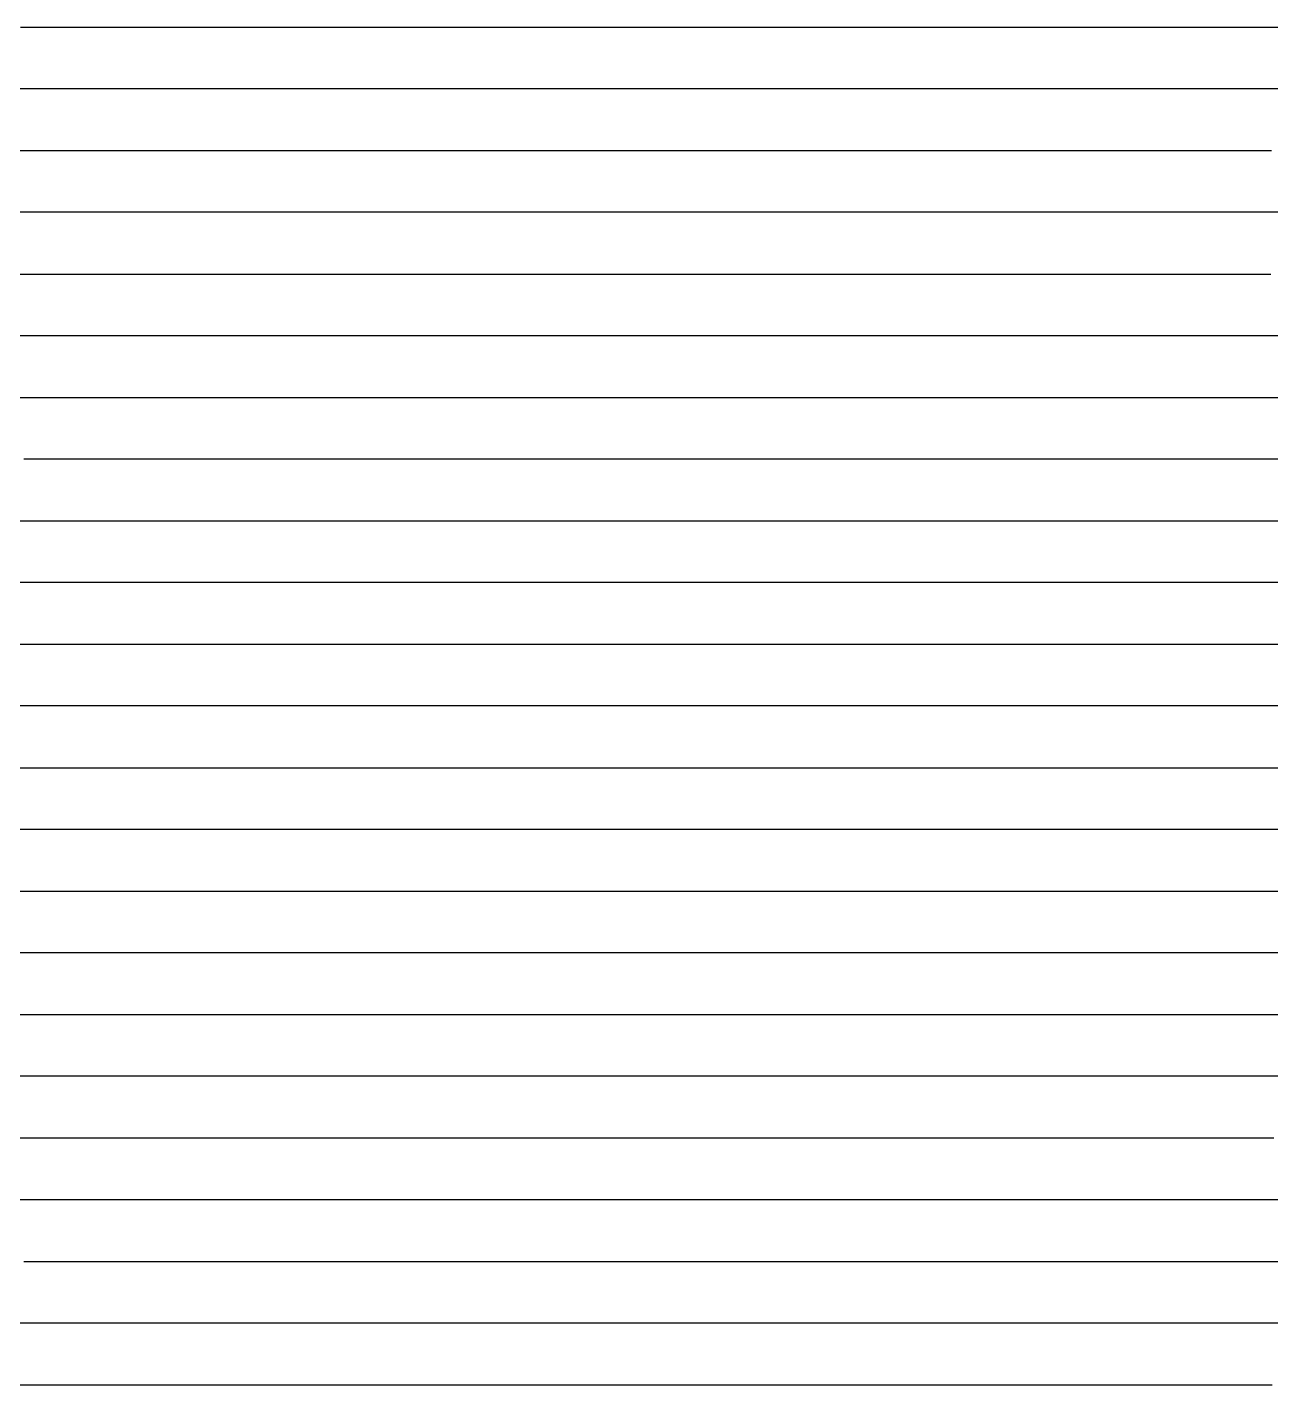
# Model space of a CAD drawing. Extents: x 20 to 170, y 60 to 234.
# Drawn here: x 38.75 to 57.5, y 126.07 to 146.54 of the extents above; entities that cross this region are included whole.
import ezdxf

# ---------------------------------------------------------------- set-up
doc = ezdxf.new("R2010")
doc.units = 0
doc.header["$LTSCALE"] = 0.000394
doc.layers.add('SPLINE', color=7, linetype='CONTINUOUS')

msp = doc.modelspace()

# ---------------------------------------------------------------- linework, layer by layer
at = {"layer": 'SPLINE', "color": 2}
for points in [[(38.647781, 146.538559, -21.888918), (39.203209, 146.538559, -20.799221), (39.486828, 146.538559, -20.000744), (40.01152, 146.538559, -18.319309), (40.032791, 146.538559, -18.21909), (40.24548, 146.538559, -16.916473), (40.458187, 146.538559, -15.504316), (40.94743, 146.538559, -12.119447), (41.037262, 146.538559, -11.696689), (41.143604, 146.538559, -11.31473), (41.231071, 146.538559, -11.098651), (41.580833, 146.538559, -10.588251), (42.278061, 146.538559, -9.846134), (42.452972, 146.538559, -9.686495), (43.674873, 146.538559, -9.013256), (44.547005, 146.538559, -8.693857), (44.721901, 146.538559, -8.650019), (45.069336, 146.538559, -8.618698), (46.641029, 146.538559, -8.834757), (47.163383, 146.538559, -8.938077), (47.860573, 146.538559, -9.094656), (48.210381, 146.538559, -9.210516), (48.472717, 146.538559, -9.323236), (48.560173, 146.538559, -9.367075), (49.257393, 146.538559, -9.814855), (50.651855, 146.538559, -10.556952), (51.35144, 146.538559, -11.010971), (51.526352, 146.538559, -11.14249), (52.048649, 146.538559, -11.508849), (53.445454, 146.538559, -12.426306), (53.7598, 146.538559, -12.626686), (54.06707, 146.538559, -12.611046), (54.360138, 146.538559, -12.657986), (54.381393, 146.538559, -12.642325), (54.839912, 146.538559, -11.966028), (55.014824, 146.538559, -11.693568), (55.189705, 146.538559, -11.533909), (55.537144, 146.538559, -11.39611), (56.236717, 146.538559, -11.477549), (56.60778, 146.538559, -11.634068), (57.00013, 146.538559, -11.862688), (57.806068, 146.538559, -12.188327)], [(57.631187, 145.607391, -12.507686), (57.063957, 145.607391, -12.726885), (57.042675, 145.607391, -12.723764), (56.933956, 145.607391, -12.679926), (56.574696, 145.607391, -12.585986), (56.236717, 145.607391, -12.623566), (56.014561, 145.607391, -12.758184), (55.903477, 145.607391, -12.886625), (55.792385, 145.607391, -13.030624), (55.634048, 145.607391, -13.268604), (55.319714, 145.607391, -13.832202), (54.896648, 145.607391, -13.716402), (54.142704, 145.607391, -13.262364), (53.445454, 145.607391, -12.777025), (50.479298, 145.607391, -10.607052), (50.304405, 145.607391, -10.503733), (49.954624, 145.607391, -10.331492), (49.257393, 145.607391, -9.962013), (47.860573, 145.607391, -9.138516), (47.513161, 145.607391, -8.994436), (47.250809, 145.607391, -8.941257), (46.466133, 145.607391, -8.709538), (46.11636, 145.607391, -8.653158), (45.768921, 145.607391, -8.609298), (45.069336, 145.607391, -8.581179), (43.674873, 145.607391, -8.640638), (42.278061, 145.607391, -9.529936), (41.580833, 145.607391, -10.046574), (41.493408, 145.607391, -10.124833), (41.405952, 145.607391, -10.218793), (41.231071, 145.607391, -10.475573), (41.12233, 145.607391, -10.704111), (40.325844, 145.607391, -12.720625), (40.141479, 145.607391, -13.346863), (39.269371, 145.607391, -18.657467), (39.137024, 145.607391, -19.077005), (38.527241, 145.607391, -20.714642)], [(38.548515, 144.676163, -18.792088), (39.028316, 144.676163, -17.176413), (39.257568, 144.676163, -16.324675), (39.373348, 144.676163, -15.864375), (40.054054, 144.676163, -12.395006), (40.120228, 144.676163, -12.106927), (40.207672, 144.676163, -11.787528), (40.358929, 144.676163, -11.43371), (40.53384, 144.676163, -11.129951), (41.231071, 144.676163, -10.102934), (41.405952, 144.676163, -9.880614), (41.580833, 144.676163, -9.736554), (42.278061, 144.676163, -9.197976), (42.627861, 144.676163, -8.947497), (42.802765, 144.676163, -8.850417), (43.499992, 144.676163, -8.509098), (43.674873, 144.676163, -8.446478), (44.372093, 144.676163, -8.396419), (45.419121, 144.676163, -8.543558), (45.681488, 144.676163, -8.565518), (46.291241, 144.676163, -8.656298), (46.466133, 144.676163, -8.678197), (47.163383, 144.676163, -8.869197), (47.425697, 144.676163, -8.963158), (47.513161, 144.676163, -9.003837), (47.860573, 144.676163, -9.182317), (48.385292, 144.676163, -9.523635), (49.16996, 144.676163, -9.955733), (49.432285, 144.676163, -10.118573), (49.954624, 144.676163, -10.472392), (51.242722, 144.676163, -11.36167), (51.438866, 144.676163, -11.515109), (51.698856, 144.676163, -11.728008), (52.048649, 144.676163, -12.000428), (53.074409, 144.676163, -12.823985), (53.445454, 144.676163, -12.993065), (53.792881, 144.676163, -13.180904), (54.055237, 144.676163, -13.346863), (54.142704, 144.676163, -13.412643), (54.839912, 144.676163, -13.888622), (56.236717, 144.676163, -14.70896), (56.300556, 144.676163, -14.740279), (56.324162, 144.676163, -14.730879), (56.432899, 144.676163, -14.589979), (56.697594, 144.676163, -14.32382), (56.959961, 144.676163, -14.182921), (57.224651, 144.676163, -14.098361), (57.508259, 144.676163, -13.851002)], [(57.631187, 143.747345, -15.244397), (57.446827, 143.747345, -15.244397), (57.172668, 143.747345, -15.141078), (56.678696, 143.747345, -15.015819), (55.669491, 143.747345, -14.48664), (55.244053, 143.747345, -14.132841), (54.839912, 143.747345, -13.885442), (54.501953, 143.747345, -13.722602), (54.142704, 143.747345, -13.587983), (53.445454, 143.747345, -13.049404), (53.270592, 143.747345, -12.924145), (53.095692, 143.747345, -12.827085), (52.440994, 143.747345, -12.557846), (52.048649, 143.747345, -12.225886), (50.479298, 143.747345, -10.90449), (50.21698, 143.747345, -10.700992), (49.257393, 143.747345, -10.052854), (48.560173, 143.747345, -9.626954), (48.385292, 143.747345, -9.551795), (48.210381, 143.747345, -9.467296), (47.860573, 143.747345, -9.282536), (46.466133, 143.747345, -8.678197), (46.11636, 143.747345, -8.599938), (45.419121, 143.747345, -8.484078), (44.721901, 143.747345, -8.286819), (44.372093, 143.747345, -8.23986), (43.674873, 143.747345, -8.286819), (42.802765, 143.747345, -8.537318), (42.627861, 143.747345, -8.618698), (42.452972, 143.747345, -8.725177), (40.708733, 143.747345, -10.231293), (40.53384, 143.747345, -10.416053), (40.358929, 143.747345, -10.650871), (40.337654, 143.747345, -10.688492), (40.184036, 143.747345, -11.023491), (39.373348, 143.747345, -13.303064), (39.257568, 143.747345, -13.666242), (38.439804, 143.747345, -16.856993)], [(38.418522, 142.816132, -15.231877), (39.27409, 142.816132, -12.360547), (39.290653, 142.816132, -12.310427), (39.486828, 142.816132, -11.847048), (40.184036, 142.816132, -10.531912), (40.358929, 142.816132, -10.225073), (40.53384, 142.816132, -10.030893), (40.708733, 142.816132, -9.880614), (41.580833, 142.816132, -9.248116), (42.278061, 142.816132, -8.599938), (42.452972, 142.816132, -8.446478), (42.627861, 142.816132, -8.346258), (42.802765, 142.816132, -8.283639), (42.975304, 142.816132, -8.246119), (43.674873, 142.816132, -8.236719), (44.372093, 142.816132, -8.236719), (44.721901, 142.816132, -8.252359), (45.069336, 142.816132, -8.346258), (46.466133, 142.816132, -8.772158), (47.338272, 142.816132, -9.132257), (47.513161, 142.816132, -9.191736), (48.035484, 142.816132, -9.395275), (48.297829, 142.816132, -9.507996), (48.560173, 142.816132, -9.645755), (49.257393, 142.816132, -10.081014), (49.954624, 142.816132, -10.600812), (50.304405, 142.816132, -10.885751), (50.651855, 142.816132, -11.12057), (51.264004, 142.816132, -11.615309), (52.048649, 142.816132, -12.316707), (53.225651, 142.816132, -13.234164), (53.792881, 142.816132, -13.246704), (54.142704, 142.816132, -13.353123), (55.014824, 142.816132, -13.772742), (55.537144, 142.816132, -14.026361), (56.236717, 142.816132, -14.30816), (56.362, 142.816132, -14.402101), (56.759056, 142.816132, -14.724599), (57.501167, 142.816132, -14.978258)], [(57.631187, 141.884872, -14.151581), (56.933956, 141.884872, -13.891702), (55.537144, 141.884872, -13.653702), (55.014824, 141.884872, -13.503423), (54.839912, 141.884872, -13.428283), (54.142704, 141.884872, -13.168404), (53.792881, 141.884872, -13.096384), (53.445454, 141.884872, -13.083884), (53.270592, 141.884872, -13.093244), (53.074409, 141.884872, -13.112024), (52.048649, 141.884872, -12.407506), (51.35144, 141.884872, -11.843867), (50.651855, 141.884872, -11.19259), (49.954624, 141.884872, -10.707232), (49.257393, 141.884872, -10.234432), (48.907593, 141.884872, -9.980774), (48.560173, 141.884872, -9.730274), (48.385292, 141.884872, -9.626954), (47.860573, 141.884872, -9.348255), (47.513161, 141.884872, -9.188597), (47.338272, 141.884872, -9.119717), (47.163383, 141.884872, -9.060216), (46.378685, 141.884872, -8.834757), (45.768921, 141.884872, -8.609298), (44.721901, 141.884872, -8.302459), (44.547005, 141.884872, -8.264899), (44.372093, 141.884872, -8.23358), (43.674873, 141.884872, -8.174099), (43.325081, 141.884872, -8.16468), (42.975304, 141.884872, -8.170959), (42.627861, 141.884872, -8.221059), (42.452972, 141.884872, -8.30872), (41.930641, 141.884872, -8.690718), (41.755745, 141.884872, -8.828497), (41.580833, 141.884872, -8.988236), (40.883621, 141.884872, -9.545555), (40.53384, 141.884872, -9.796075), (40.358929, 141.884872, -9.980774), (39.836601, 141.884872, -10.619592), (39.661709, 141.884872, -10.84187), (39.486828, 141.884872, -11.111191), (39.382828, 141.884872, -11.299049), (39.295364, 141.884872, -11.486949), (38.439804, 141.884872, -13.644342)], [(38.527241, 140.953674, -12.348047), (39.356827, 140.953674, -10.823092), (39.486828, 140.953674, -10.625852), (40.184036, 140.953674, -9.930714), (40.53384, 140.953674, -9.630095), (40.708733, 140.953674, -9.495456), (40.883621, 140.953674, -9.348255), (41.580833, 140.953674, -8.715797), (41.930641, 140.953674, -8.484078), (42.278061, 140.953674, -8.318119), (42.627861, 140.953674, -8.167819), (42.975304, 140.953674, -8.13026), (43.325081, 140.953674, -8.127079), (43.674873, 140.953674, -8.133359), (43.849766, 140.953674, -8.152159), (44.372093, 140.953674, -8.283639), (44.547005, 140.953674, -8.336879), (45.419121, 140.953674, -8.628139), (45.768921, 140.953674, -8.715797), (46.466133, 140.953674, -8.862957), (47.250809, 140.953674, -9.144796), (47.513161, 140.953674, -9.260596), (47.688053, 140.953674, -9.357716), (47.860573, 140.953674, -9.467296), (49.257393, 140.953674, -10.406652), (49.954624, 140.953674, -10.91077), (50.651855, 140.953674, -11.43371), (51.001637, 140.953674, -11.702949), (51.35144, 140.953674, -11.962848), (51.961205, 140.953674, -12.326107), (53.116962, 140.953674, -13.049404), (53.792881, 140.953674, -13.077604), (54.142704, 140.953674, -13.083884), (54.839912, 140.953674, -13.115164), (56.213081, 140.953674, -13.559843), (56.236717, 140.953674, -13.559843), (56.737804, 140.953674, -13.644342), (57.631187, 140.953674, -13.647482)], [(57.676079, 140.024841, -13.628683), (56.933956, 140.024841, -13.049404), (56.759056, 140.024841, -12.980505), (56.584152, 140.024841, -12.930405), (56.236717, 140.024841, -12.864685), (55.537144, 140.024841, -12.930405), (55.27718, 140.024841, -13.055684), (55.047909, 140.024841, -12.996165), (54.142704, 140.024841, -12.892845), (53.445454, 140.024841, -12.739425), (53.145321, 140.024841, -12.642325), (52.845139, 140.024841, -12.570346), (52.244812, 140.024841, -12.301046), (52.048649, 140.024841, -12.207107), (51.438866, 140.024841, -11.981647), (51.089081, 140.024841, -11.753109), (50.304405, 140.024841, -11.32411), (50.129524, 140.024841, -11.21139), (49.257393, 140.024841, -10.588251), (47.860573, 140.024841, -9.636354), (46.813576, 140.024841, -9.044577), (46.466133, 140.024841, -8.888018), (46.11636, 140.024841, -8.784657), (45.069336, 140.024841, -8.524778), (44.372093, 140.024841, -8.302459), (43.849766, 140.024841, -8.149019), (43.674873, 140.024841, -8.13026), (42.975304, 140.024841, -8.120859), (42.802765, 140.024841, -8.133359), (42.278061, 140.024841, -8.19916), (41.930641, 140.024841, -8.283639), (41.755745, 140.024841, -8.355719), (41.580833, 140.024841, -8.446478), (41.405952, 140.024841, -8.584258), (40.883621, 140.024841, -9.138516), (40.53384, 140.024841, -9.476675), (39.924057, 140.024841, -9.927573), (39.661709, 140.024841, -10.146773), (39.486828, 140.024841, -10.315832), (39.311905, 140.024841, -10.566352), (38.702141, 140.024841, -11.533909)], [(38.439804, 139.093628, -11.621589), (38.789589, 139.093628, -11.07987), (39.137024, 139.093628, -10.585152), (39.486828, 139.093628, -10.099753), (39.661709, 139.093628, -9.943254), (40.512558, 139.093628, -9.338896), (40.883621, 139.093628, -8.947497), (41.231071, 139.093628, -8.606218), (41.580833, 139.093628, -8.30872), (41.930641, 139.093628, -8.214779), (42.802765, 139.093628, -8.111419), (42.975304, 139.093628, -8.095779), (43.325081, 139.093628, -8.086379), (43.674873, 139.093628, -8.102059), (44.372093, 139.093628, -8.214779), (44.721901, 139.093628, -8.296179), (45.419121, 139.093628, -8.543558), (45.768921, 139.093628, -8.640638), (47.250809, 139.093628, -9.376455), (47.513161, 139.093628, -9.526755), (47.860573, 139.093628, -9.752234), (49.257393, 139.093628, -10.691571), (49.758442, 139.093628, -10.98593), (50.008984, 139.093628, -11.089251), (50.134266, 139.093628, -11.14563), (50.283127, 139.093628, -11.223889), (50.467495, 139.093628, -11.277129), (50.651855, 139.093628, -11.346029), (51.502686, 139.093628, -11.518249), (51.526352, 139.093628, -11.483768), (51.819397, 139.093628, -10.650871), (52.048649, 139.093628, -10.134254), (52.228268, 139.093628, -9.880614), (52.40789, 139.093628, -9.736554), (52.587528, 139.093628, -9.695854), (52.769516, 139.093628, -9.758474), (53.445454, 139.093628, -10.225073), (53.530544, 139.093628, -10.268852), (53.549442, 139.093628, -10.268852), (53.773983, 139.093628, -10.369093), (54.000877, 139.093628, -10.619592), (54.088322, 139.093628, -10.760471), (54.556305, 139.093628, -11.562069), (54.839912, 139.093628, -11.699869), (54.993542, 139.093628, -11.834508), (55.27718, 139.093628, -12.122587), (55.537144, 139.093628, -12.147627), (55.886955, 139.093628, -12.282227), (56.061813, 139.093628, -12.407506), (56.170563, 139.093628, -12.495206), (56.933956, 139.093628, -12.808325), (57.108849, 139.093628, -12.908484), (57.631187, 139.093628, -13.331203)], [(57.631187, 138.162445, -12.899125), (57.283749, 138.162445, -12.601625), (57.108849, 138.162445, -12.432566), (56.933956, 138.162445, -12.272867), (56.4967, 138.162445, -11.900268), (56.236717, 138.162445, -11.38985), (55.931847, 138.162445, -10.95773), (55.674217, 138.162445, -10.694712), (55.173161, 138.162445, -9.576896), (55.071529, 138.162445, -9.376455), (54.773739, 138.162445, -8.869197), (54.665012, 138.162445, -8.709538), (54.535038, 138.162445, -8.584258), (54.142704, 138.162445, -8.31502), (53.445454, 138.162445, -7.84844), (52.878223, 138.162445, -7.547861), (52.74588, 138.162445, -7.494621), (52.462276, 138.162445, -7.475801), (51.802868, 138.162445, -7.610441), (51.531052, 138.162445, -7.729461), (51.278183, 138.162445, -8.04882), (51.21199, 138.162445, -8.211659), (50.739288, 138.162445, -8.346258), (50.651855, 138.162445, -8.349439), (50.337502, 138.162445, -8.568618), (50.179153, 138.162445, -8.806578), (50.02079, 138.162445, -9.144796), (49.581207, 138.162445, -10.287672), (49.257393, 138.162445, -10.459892), (49.236122, 138.162445, -10.481772), (48.874516, 138.162445, -10.334613), (48.536545, 138.162445, -10.174953), (48.198578, 138.162445, -9.977694), (47.860573, 138.162445, -9.817994), (47.163383, 138.162445, -9.398416), (46.813576, 138.162445, -9.176076), (46.553596, 138.162445, -9.013256), (46.291241, 138.162445, -8.869197), (45.768921, 138.162445, -8.603038), (45.419121, 138.162445, -8.474678), (44.894432, 138.162445, -8.246119), (44.721901, 138.162445, -8.195979), (44.372093, 138.162445, -8.133359), (43.674873, 138.162445, -7.99562), (43.325081, 138.162445, -7.976779), (42.975304, 138.162445, -7.98306), (41.930641, 138.162445, -8.111419), (41.580833, 138.162445, -8.214779), (41.231071, 138.162445, -8.487178), (40.883621, 138.162445, -8.787797), (40.53384, 138.162445, -9.122836), (39.486828, 138.162445, -9.933813), (38.9645, 138.162445, -10.506852), (38.789589, 138.162445, -10.710372), (37.657486, 138.162445, -12.276007)], [(38.614697, 137.233582, -10.544412), (38.789589, 137.233582, -10.356532), (39.137024, 137.233582, -10.049673), (40.53384, 137.233582, -8.925577), (40.883621, 137.233582, -8.624958), (41.143604, 137.233582, -8.440198), (41.580833, 137.233582, -8.161539), (42.278061, 137.233582, -8.03002), (42.627861, 137.233582, -7.97052), (42.975304, 137.233582, -7.9361), (43.325081, 137.233582, -7.93298), (43.674873, 137.233582, -7.9455), (43.849766, 137.233582, -7.9643), (44.284668, 137.233582, -8.086379), (44.372093, 137.233582, -8.102059), (45.069336, 137.233582, -8.302459), (45.768921, 137.233582, -8.634378), (46.466133, 137.233582, -9.044577), (47.3619, 137.233582, -9.451655), (47.513161, 137.233582, -9.533015), (48.009499, 137.233582, -9.692715), (48.212738, 137.233582, -9.395275), (48.451458, 137.233582, -9.132257), (49.061222, 137.233582, -8.590538), (49.257393, 137.233582, -8.080119), (49.432285, 137.233582, -7.644921), (49.607197, 137.233582, -7.372462), (49.954624, 137.233582, -7.053082), (50.304405, 137.233582, -6.902783), (51.176529, 137.233582, -6.617884), (52.048649, 137.233582, -6.436224), (52.74588, 137.233582, -6.386145), (53.095692, 137.233582, -6.448764), (53.445454, 137.233582, -6.620984), (54.142704, 137.233582, -6.990443), (54.317574, 137.233582, -7.106322), (55.189705, 137.233582, -7.70752), (55.537144, 137.233582, -8.039439), (55.712044, 137.233582, -8.330619), (56.813404, 137.233582, -10.807431), (57.413719, 137.233582, -11.991068), (57.631187, 137.233582, -12.241547)], [(57.631187, 136.302399, -11.00471), (56.584152, 136.302399, -8.455878), (56.236717, 136.302399, -7.92672), (55.920017, 136.302399, -7.70752), (55.603317, 136.302399, -7.607341), (54.948631, 136.302399, -7.494621), (54.317574, 136.302399, -7.056222), (54.142704, 136.302399, -6.946643), (53.445454, 136.302399, -6.583404), (53.095692, 136.302399, -6.417444), (52.74588, 136.302399, -6.379865), (52.048649, 136.302399, -6.414324), (51.176529, 136.302399, -6.586564), (51.001637, 136.302399, -6.605324), (50.651855, 136.302399, -6.664844), (49.257393, 136.302399, -6.974823), (48.853245, 136.302399, -7.194002), (48.427818, 136.302399, -7.582281), (48.356918, 136.302399, -7.585381), (47.860573, 136.302399, -7.7451), (47.638435, 136.302399, -7.9643), (47.413895, 136.302399, -8.289919), (46.967186, 136.302399, -8.997617), (46.945934, 136.302399, -9.025756), (46.780472, 136.302399, -9.044577), (46.652855, 136.302399, -9.022656), (46.466133, 136.302399, -8.938077), (46.11636, 136.302399, -8.819138), (45.768921, 136.302399, -8.715797), (45.594032, 136.302399, -8.643778), (45.419121, 136.302399, -8.559238), (45.069336, 136.302399, -8.374478), (43.674873, 136.302399, -7.9455), (42.975304, 136.302399, -7.93298), (42.802765, 136.302399, -7.95176), (41.930641, 136.302399, -8.095779), (41.580833, 136.302399, -8.214779), (40.926178, 136.302399, -8.640638), (40.883621, 136.302399, -8.659397), (39.486828, 136.302399, -9.670835), (39.137024, 136.302399, -9.902514), (38.789589, 136.302399, -10.181193), (38.439804, 136.302399, -10.535011)], [(38.560326, 135.37117, -10.309552), (38.794319, 135.37117, -10.124833), (39.051926, 135.37117, -10.021494), (39.486828, 135.37117, -9.736554), (40.883621, 135.37117, -8.700137), (41.580833, 135.37117, -8.383859), (41.930641, 135.37117, -8.283639), (42.802765, 135.37117, -8.105199), (42.975304, 135.37117, -8.080119), (43.325081, 135.37117, -8.067639), (43.674873, 135.37117, -8.095779), (44.372093, 135.37117, -8.261759), (45.069336, 135.37117, -8.484078), (45.534927, 135.37117, -8.671937), (45.827999, 135.37117, -8.693857), (45.986347, 135.37117, -8.643778), (46.007622, 135.37117, -8.624958), (46.466133, 135.37117, -7.85154), (46.813576, 135.37117, -7.306742), (47.163383, 135.37117, -7.024922), (47.513161, 135.37117, -6.884043), (47.860573, 135.37117, -6.824503), (48.210381, 135.37117, -6.852724), (48.560173, 135.37117, -6.837043), (49.257393, 135.37117, -6.702384), (49.867188, 135.37117, -6.620984), (50.500591, 135.37117, -6.693004), (50.651855, 135.37117, -6.667964), (51.001637, 135.37117, -6.617884), (51.535767, 135.37117, -6.423725), (51.793407, 135.37117, -6.423725), (52.048649, 135.37117, -6.436224), (52.462276, 135.37117, -6.523924), (52.618263, 135.37117, -6.614724), (52.899498, 135.37117, -6.793183), (53.684174, 135.37117, -6.984183), (53.870888, 135.37117, -7.056222), (54.241951, 135.37117, -7.366201), (54.293968, 135.37117, -7.428842), (54.839912, 135.37117, -7.488341), (55.886955, 135.37117, -7.660581), (56.061813, 135.37117, -7.716901), (56.236717, 135.37117, -7.80148), (56.933956, 135.37117, -8.249219), (57.108849, 135.37117, -8.421458), (57.260113, 135.37117, -8.606218), (57.283749, 135.37117, -8.637498), (57.456276, 135.37117, -8.972556), (58.219669, 135.37117, -10.989071)], [(57.725727, 134.442291, -9.047676), (57.283749, 134.442291, -8.480938), (56.933956, 134.442291, -8.23358), (56.411629, 134.442291, -7.979939), (56.104347, 134.442291, -7.85154), (55.712044, 134.442291, -7.572901), (55.189705, 134.442291, -7.322382), (54.492485, 134.442291, -6.470705), (54.142704, 134.442291, -6.151285), (53.792881, 134.442291, -6.013526), (53.445454, 134.442291, -5.928987), (52.74588, 134.442291, -5.775547), (52.048649, 134.442291, -5.741127), (51.35144, 134.442291, -5.747367), (51.001637, 134.442291, -5.847546), (50.826756, 134.442291, -5.928987), (50.259518, 134.442291, -6.217025), (49.748993, 134.442291, -6.217025), (49.257393, 134.442291, -6.320405), (48.756348, 134.442291, -6.483184), (47.860573, 134.442291, -6.351725), (47.513161, 134.442291, -6.379865), (47.163383, 134.442291, -6.473825), (46.813576, 134.442291, -6.605324), (46.466133, 134.442291, -6.739964), (46.128174, 134.442291, -6.996743), (45.936714, 134.442291, -7.247222), (45.790173, 134.442291, -7.510261), (45.114235, 134.442291, -8.624958), (45.092964, 134.442291, -8.628139), (43.849766, 134.442291, -8.421458), (43.674873, 134.442291, -8.383859), (42.278061, 134.442291, -8.374478), (41.930641, 134.442291, -8.399498), (41.580833, 134.442291, -8.524778), (40.883621, 134.442291, -8.953757), (39.749165, 134.442291, -9.817994), (39.486828, 134.442291, -9.915033), (38.789589, 134.442291, -10.196874), (38.614697, 134.442291, -10.337752)], [(37.986004, 133.511124, -11.25521), (38.789589, 133.511124, -10.494312), (39.486828, 133.511124, -10.196874), (39.770424, 133.511124, -10.077873), (40.53384, 133.511124, -9.489196), (40.708733, 133.511124, -9.360795), (41.580833, 133.511124, -8.794057), (41.755745, 133.511124, -8.706357), (41.930641, 133.511124, -8.653158), (42.278061, 133.511124, -8.615599), (43.674873, 133.511124, -8.653158), (44.287025, 133.511124, -8.772158), (44.459549, 133.511124, -8.759597), (45.052773, 133.511124, -8.039439), (45.941456, 133.511124, -6.558344), (46.11636, 133.511124, -6.332885), (46.466133, 133.511124, -6.094945), (46.813576, 133.511124, -6.001006), (47.163383, 133.511124, -5.969706), (47.860573, 133.511124, -5.935246), (48.581436, 133.511124, -6.019786), (49.087212, 133.511124, -5.835046), (49.257393, 133.511124, -5.784946), (49.607197, 133.511124, -5.725447), (51.35144, 133.511124, -5.230688), (52.048649, 133.511124, -5.224488), (52.74588, 133.511124, -5.280828), (53.116962, 133.511124, -5.381028), (53.792881, 133.511124, -5.521947), (54.142704, 133.511124, -5.628387), (54.839912, 133.511124, -6.314145), (55.36697, 133.511124, -6.899683), (55.459137, 133.511124, -7.021762), (55.548946, 133.511124, -7.178322), (55.733326, 133.511124, -7.660581), (55.844398, 133.511124, -8.111419), (55.865673, 133.511124, -8.13026), (56.236717, 133.511124, -8.149019), (56.584152, 133.511124, -8.211659), (56.759056, 133.511124, -8.255479), (56.933956, 133.511124, -8.31502), (57.631187, 133.511124, -8.715797)], [(57.631187, 132.579895, -8.571738), (57.042675, 132.579895, -8.543558), (56.454166, 132.579895, -8.581179), (56.236717, 132.579895, -8.571738), (55.990925, 132.579895, -8.603038), (55.96965, 132.579895, -8.587399), (55.726231, 132.579895, -7.591661), (55.676582, 132.579895, -7.416342), (55.579678, 132.579895, -7.159583), (55.428436, 132.579895, -6.877743), (55.132988, 132.579895, -6.433125), (54.858822, 132.579895, -6.098045), (54.492485, 132.579895, -5.694147), (54.142704, 132.579895, -5.446788), (54.033966, 132.579895, -5.412348), (53.445454, 132.579895, -5.077289), (53.095692, 132.579895, -4.892529), (52.74588, 132.579895, -4.83619), (52.048649, 132.579895, -4.80485), (51.698856, 132.579895, -4.77355), (51.35144, 132.579895, -4.78923), (51.001637, 132.579895, -4.861229), (50.651855, 132.579895, -4.973969), (49.257393, 132.579895, -5.268268), (48.907593, 132.579895, -5.293328), (48.560173, 132.579895, -5.340288), (47.860573, 132.579895, -5.521947), (46.466133, 132.579895, -5.612707), (46.215618, 132.579895, -5.750527), (46.090336, 132.579895, -5.863226), (45.965084, 132.579895, -6.016666), (45.069336, 132.579895, -7.297322), (44.225582, 132.579895, -8.671937), (44.209019, 132.579895, -8.693857), (43.849766, 132.579895, -8.972556), (43.325081, 132.579895, -8.906797), (42.975304, 132.579895, -8.906797), (42.278061, 132.579895, -8.960017), (41.930641, 132.579895, -9.013256), (41.755745, 132.579895, -9.075876), (41.580833, 132.579895, -9.172956), (40.883621, 132.579895, -9.677034), (39.812962, 132.579895, -10.431692), (38.9645, 132.579895, -10.710372), (38.789589, 132.579895, -10.801171), (37.915112, 132.579895, -11.367909)], [(38.040375, 131.648697, -11.612168), (38.789589, 131.648697, -11.24581), (38.9645, 131.648697, -11.14563), (40.054054, 131.648697, -10.607052), (40.642555, 131.648697, -10.272033), (41.580833, 131.648697, -9.548696), (41.930641, 131.648697, -9.392136), (42.278061, 131.648697, -9.307555), (42.878387, 131.648697, -9.176076), (43.499992, 131.648697, -9.122836), (43.653595, 131.648697, -9.003837), (44.088497, 131.648697, -8.521638), (45.069336, 131.648697, -6.943483), (45.331661, 131.648697, -6.570884), (45.419121, 131.648697, -6.458145), (45.657829, 131.648697, -6.182605), (46.11636, 131.648697, -5.712927), (46.466133, 131.648697, -5.562647), (46.641029, 131.648697, -5.546968), (47.250809, 131.648697, -5.224488), (47.404434, 131.648697, -5.155568), (48.167839, 131.648697, -4.873769), (48.711449, 131.648697, -4.66707), (49.257393, 131.648697, -4.64205), (49.954624, 131.648697, -4.53561), (50.304405, 131.648697, -4.47297), (50.651855, 131.648697, -4.47297), (50.871635, 131.648697, -4.501111), (52.048649, 131.648697, -4.482371), (52.942032, 131.648697, -4.73597), (53.095692, 131.648697, -4.75791), (53.270592, 131.648697, -4.817389), (53.792881, 131.648697, -5.111709), (54.142704, 131.648697, -5.365388), (54.338837, 131.648697, -5.550107), (54.492485, 131.648697, -5.709827), (54.665012, 131.648697, -5.975966), (55.40715, 131.648697, -7.601041), (55.6553, 131.648697, -8.217919), (55.920017, 131.648697, -9.019476), (55.941296, 131.648697, -9.035136), (56.236717, 131.648697, -8.700137), (56.584152, 131.648697, -8.446478), (56.933956, 131.648697, -8.365078), (57.631187, 131.648697, -8.383859)], [(57.631187, 130.719849, -8.261759), (57.283749, 130.719849, -8.230459), (56.933956, 130.719849, -8.230459), (56.584152, 130.719849, -8.299359), (56.411629, 130.719849, -8.380758), (56.236717, 130.719849, -8.487178), (55.364616, 130.719849, -9.072737), (55.340958, 130.719849, -9.041416), (54.934444, 130.719849, -7.203362), (54.839912, 130.719849, -6.837043), (54.665012, 130.719849, -6.323525), (54.492485, 130.719849, -6.029146), (54.426311, 130.719849, -5.950866), (53.445454, 130.719849, -4.952049), (53.095692, 130.719849, -4.742229), (52.92078, 130.719849, -4.68589), (52.22356, 130.719849, -4.485491), (52.048649, 130.719849, -4.457331), (51.809952, 130.719849, -4.447891), (51.230888, 130.719849, -4.213052), (50.942558, 130.719849, -4.150432), (49.954624, 130.719849, -4.000132), (49.257393, 130.719849, -4.040812), (48.560173, 130.719849, -4.125371), (48.210381, 130.719849, -4.225591), (48.035484, 130.719849, -4.344571), (47.262619, 130.719849, -4.973969), (47.111374, 130.719849, -5.061649), (46.962479, 130.719849, -5.189988), (46.662304, 130.719849, -5.487487), (46.466133, 130.719849, -5.590847), (46.11636, 130.719849, -5.797466), (45.419121, 130.719849, -6.520764), (45.069336, 130.719849, -6.827623), (44.589554, 130.719849, -7.497741), (44.393379, 130.719849, -7.795201), (44.022324, 130.719849, -8.390139), (43.637081, 130.719849, -8.909937), (43.369995, 130.719849, -9.207417), (43.346359, 130.719849, -9.226176), (43.006035, 130.719849, -9.348255), (42.663338, 130.719849, -9.495456), (41.755745, 130.719849, -9.799174), (41.580833, 130.719849, -9.893114), (40.663811, 130.719849, -10.635252), (39.486828, 130.719849, -11.20825), (38.877033, 130.719849, -11.502588), (38.092358, 130.719849, -11.787528)], [(38.092358, 129.788635, -12.207107), (39.486828, 129.788635, -11.533909), (40.184036, 129.788635, -11.20825), (40.883621, 129.788635, -10.829371), (41.514668, 129.788635, -10.390992), (41.580833, 129.788635, -10.340893), (41.755745, 129.788635, -10.237573), (42.623146, 129.788635, -9.814855), (43.282539, 129.788635, -9.388995), (43.30381, 129.788635, -9.363935), (43.674873, 129.788635, -8.869197), (45.069336, 129.788635, -6.927843), (45.419121, 129.788635, -6.574004), (45.768921, 129.788635, -6.273445), (46.487411, 129.788635, -5.609587), (46.846664, 129.788635, -5.127389), (47.016823, 129.788635, -4.936369), (47.184643, 129.788635, -4.79861), (48.035484, 129.788635, -4.159832), (48.210381, 129.788635, -4.069032), (48.385292, 129.788635, -4.028332), (48.560173, 129.788635, -4.003292), (49.607197, 129.788635, -3.993872), (50.304405, 129.788635, -3.997032), (51.001637, 129.788635, -4.112892), (51.35144, 129.788635, -4.225591), (52.310986, 129.788635, -4.61699), (52.39846, 129.788635, -4.66707), (52.74588, 129.788635, -4.948889), (53.445454, 129.788635, -5.606427), (53.59436, 129.788635, -5.759887), (53.743252, 129.788635, -5.928987), (53.894524, 129.788635, -6.160686), (54.043415, 129.788635, -6.505125), (54.643749, 129.788635, -9.226176), (54.665012, 129.788635, -9.213656), (54.839912, 129.788635, -8.944357), (55.428436, 129.788635, -8.217919), (55.537144, 129.788635, -8.120859), (55.886955, 129.788635, -7.9643), (56.236717, 129.788635, -7.92046), (56.933956, 129.788635, -8.001841), (57.283749, 129.788635, -8.080119), (57.543732, 129.788635, -8.161539)], [(57.631187, 128.857422, -8.102059), (56.933956, 128.857422, -7.74194), (56.236717, 128.857422, -7.632361), (55.886955, 128.857422, -7.660581), (55.537144, 128.857422, -7.779521), (55.189705, 128.857422, -8.064459), (55.014824, 128.857422, -8.324379), (54.839912, 128.857422, -8.700137), (54.364857, 128.857422, -9.736554), (53.792881, 128.857422, -9.576896), (53.771629, 128.857422, -9.514276), (53.445454, 128.857422, -8.01126), (53.138226, 128.857422, -6.702384), (53.095692, 128.857422, -6.574004), (52.92078, 128.857422, -6.270285), (52.74588, 128.857422, -6.098045), (52.374821, 128.857422, -5.750527), (52.35355, 128.857422, -5.722307), (52.048649, 128.857422, -5.211928), (51.698856, 128.857422, -4.81425), (51.35144, 128.857422, -4.62325), (50.651855, 128.857422, -4.203651), (50.304405, 128.857422, -4.031452), (49.954624, 128.857422, -3.993872), (48.560173, 128.857422, -3.997032), (48.210381, 128.857422, -4.069032), (48.035484, 128.857422, -4.175492), (47.163383, 128.857422, -4.80485), (46.813576, 128.857422, -5.152409), (46.11636, 128.857422, -6.088686), (45.941456, 128.857422, -6.354845), (45.069336, 128.857422, -7.422582), (43.282539, 128.857422, -9.670835), (42.545135, 128.857422, -10.272033), (40.883621, 128.857422, -11.20511), (39.486828, 128.857422, -11.897128), (38.9645, 128.857422, -12.106927), (38.789589, 128.857422, -12.197747), (38.052185, 128.857422, -12.701865)], [(38.702141, 127.928581, -12.642325), (38.789589, 127.928581, -12.579726), (38.9645, 127.928581, -12.482666), (39.486828, 127.928581, -12.225886), (40.883621, 127.928581, -11.671669), (42.278061, 127.928581, -10.88883), (42.495506, 127.928581, -10.754211), (43.086365, 127.928581, -10.181193), (43.37944, 127.928581, -9.877475), (44.197212, 127.928581, -8.944357), (44.372093, 127.928581, -8.768977), (44.547005, 127.928581, -8.621879), (45.092964, 127.928581, -8.19916), (45.114235, 127.928581, -8.170959), (45.811455, 127.928581, -6.984183), (46.128174, 127.928581, -6.489444), (46.813576, 127.928581, -5.396688), (47.163383, 127.928581, -5.005269), (48.035484, 127.928581, -4.43849), (48.210381, 127.928581, -4.335191), (48.560173, 127.928581, -4.238111), (48.907593, 127.928581, -4.219332), (49.257393, 127.928581, -4.228711), (49.607197, 127.928581, -4.303871), (49.954624, 127.928581, -4.50739), (50.651855, 127.928581, -4.995849), (51.013462, 127.928581, -5.274548), (51.193069, 127.928581, -5.546968), (51.304165, 127.928581, -5.875746), (51.372711, 127.928581, -6.279665), (51.393974, 127.928581, -6.386145), (52.048649, 127.928581, -7.394422), (52.207016, 127.928581, -7.663661), (52.39846, 127.928581, -8.145899), (52.59227, 127.928581, -8.841038), (52.769516, 127.928581, -9.598794), (52.790787, 127.928581, -9.677034), (53.116962, 127.928581, -9.567515), (53.466736, 127.928581, -9.561235), (53.488007, 127.928581, -9.542436), (53.65818, 127.928581, -9.323236), (54.043415, 127.928581, -8.324379), (54.163975, 127.928581, -8.095779), (54.501953, 127.928581, -7.726301), (54.839912, 127.928581, -7.544701), (55.537144, 127.928581, -7.482061), (56.236717, 127.928581, -7.541601), (56.584152, 127.928581, -7.597921), (56.759056, 127.928581, -7.641761), (56.933956, 127.928581, -7.70752), (57.283749, 127.928581, -7.96116), (57.997513, 127.928581, -8.828497)], [(58.36385, 126.99736, -10.168674), (57.456276, 126.99736, -8.468398), (57.283749, 126.99736, -8.186599), (57.108849, 126.99736, -8.00498), (56.933956, 126.99736, -7.88288), (56.584152, 126.99736, -7.701241), (56.061813, 126.99736, -7.510261), (55.886955, 126.99736, -7.460162), (55.537144, 126.99736, -7.444481), (55.189705, 126.99736, -7.441361), (54.577564, 126.99736, -7.466422), (54.142704, 126.99736, -7.441361), (53.792881, 126.99736, -7.497741), (53.445454, 126.99736, -7.679341), (53.258739, 126.99736, -7.86408), (53.074409, 126.99736, -8.105199), (53.053123, 126.99736, -8.11772), (52.752972, 126.99736, -8.167819), (52.400814, 126.99736, -8.340059), (52.325172, 126.99736, -8.424559), (52.247166, 126.99736, -8.521638), (52.225945, 126.99736, -8.534178), (51.935234, 126.99736, -8.618698), (51.765041, 126.99736, -8.437119), (51.438866, 126.99736, -8.170959), (51.41526, 126.99736, -8.139619), (51.249817, 126.99736, -7.81712), (50.975647, 126.99736, -7.316142), (50.725113, 126.99736, -6.636624), (50.21698, 126.99736, -5.600227), (50.129524, 126.99736, -5.446788), (49.954624, 126.99736, -5.221328), (49.779732, 126.99736, -5.055369), (49.607197, 126.99736, -4.920729), (49.432285, 126.99736, -4.80485), (49.257393, 126.99736, -4.73285), (48.907593, 126.99736, -4.67023), (48.560173, 126.99736, -4.70153), (48.210381, 126.99736, -4.83619), (47.250809, 126.99736, -5.459308), (47.047546, 126.99736, -5.625267), (46.858479, 126.99736, -5.860106), (45.965084, 126.99736, -7.278562), (45.156769, 126.99736, -8.299359), (43.674873, 126.99736, -10.068514), (42.495506, 126.99736, -11.24581), (42.278061, 126.99736, -11.374169), (40.883621, 126.99736, -12.075587), (40.184036, 126.99736, -12.326107), (39.486828, 126.99736, -12.626686), (38.9645, 126.99736, -12.861505), (38.789589, 126.99736, -12.955465), (38.092358, 126.99736, -13.534743)], [(38.614697, 126.0662, -13.334383), (38.789589, 126.0662, -13.184084), (39.486828, 126.0662, -12.946085), (39.879158, 126.0662, -12.830225), (40.883621, 126.0662, -12.457605), (41.580833, 126.0662, -12.232167), (42.278061, 126.0662, -11.903388), (42.975304, 126.0662, -11.443069), (43.325081, 126.0662, -11.154989), (43.674873, 126.0662, -10.751112), (45.069336, 126.0662, -9.244936), (46.007622, 126.0662, -8.095779), (46.466133, 126.0662, -7.259762), (46.901016, 126.0662, -6.502025), (47.163383, 126.0662, -6.198286), (47.338272, 126.0662, -6.069886), (47.860573, 126.0662, -5.750527), (48.252918, 126.0662, -5.496847), (48.560173, 126.0662, -5.362228), (48.907593, 126.0662, -5.324648), (49.257393, 126.0662, -5.402928), (49.541023, 126.0662, -5.565747), (49.824646, 126.0662, -5.869506), (49.930984, 126.0662, -6.041706), (50.391884, 126.0662, -6.677324), (50.413155, 126.0662, -6.693004), (50.651855, 126.0662, -6.686724), (51.2971, 126.0662, -6.774444), (51.939941, 126.0662, -7.259762), (51.961205, 126.0662, -7.262902), (52.048649, 126.0662, -7.240942), (53.445454, 126.0662, -7.028042), (54.839912, 126.0662, -7.275442), (55.537144, 126.0662, -7.372462), (55.886955, 126.0662, -7.466422), (56.236717, 126.0662, -7.6762), (56.411629, 126.0662, -7.84844), (57.196293, 126.0662, -8.775257), (57.283749, 126.0662, -8.891117), (57.413719, 126.0662, -9.110296), (57.522427, 126.0662, -9.323236)]]:
    msp.add_polyline3d(points, dxfattribs=at)

doc.saveas('drawing.dxf')
